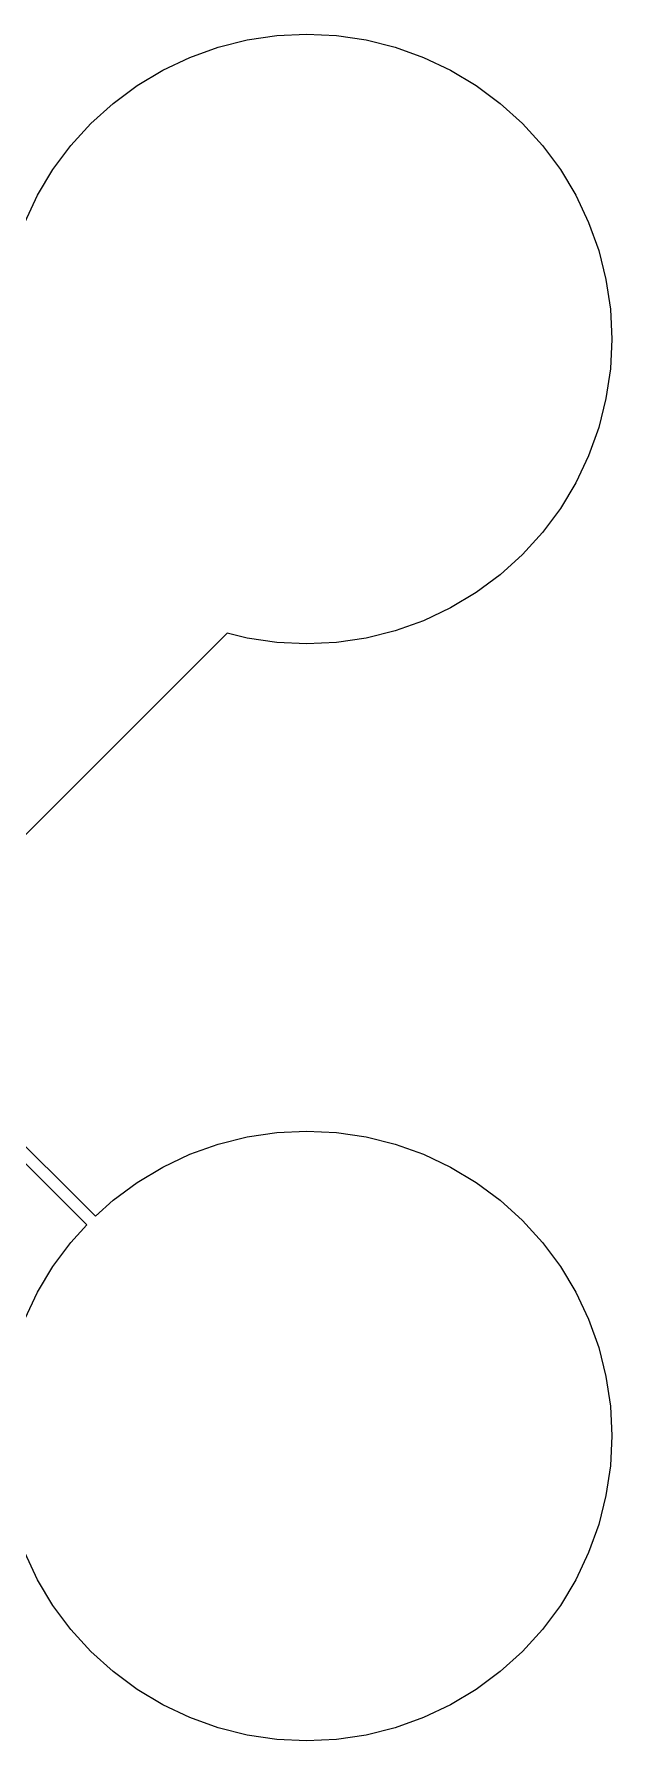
# Model space of a CAD drawing. Extents: x -16 to 132, y -40 to 113.
# Drawn here: x 11.52 to 16.36, y 2.05 to 16.36 of the extents above; entities that cross this region are included whole.
import ezdxf

# ---------------------------------------------------------------- set-up
doc = ezdxf.new("R2010")
doc.units = 0

msp = doc.modelspace()

# ---------------------------------------------------------------- linework, layer by layer
for p, q in [((13.3035, 16.3096), (13.5516, 16.3464)), ((13.5516, 16.3464), (13.8022, 16.3587)), ((13.8022, 16.3587), (14.0528, 16.3464)), ((14.0528, 16.3464), (14.301, 16.3096)), ((12.8239, 16.1641), (13.0601, 16.2486)), ((13.0601, 16.2486), (13.3035, 16.3096)), ((14.301, 16.3096), (14.5443, 16.2486)), ((14.5443, 16.2486), (14.7805, 16.1641)), ((12.3819, 15.9279), (12.5971, 16.0569)), ((12.5971, 16.0569), (12.8239, 16.1641)), ((14.7805, 16.1641), (15.0074, 16.0569)), ((15.0074, 16.0569), (15.2225, 15.9279)), ((12.1804, 15.7784), (12.3819, 15.9279)), ((15.2225, 15.9279), (15.424, 15.7784)), ((11.9945, 15.6099), (12.1804, 15.7784)), ((15.424, 15.7784), (15.6099, 15.6099)), ((11.826, 15.424), (11.9945, 15.6099)), ((15.6099, 15.6099), (15.7784, 15.424)), ((11.6766, 15.2225), (11.826, 15.424)), ((15.7784, 15.424), (15.9279, 15.2225)), ((11.5476, 15.0073), (11.6766, 15.2225)), ((15.9279, 15.2225), (16.0569, 15.0074)), ((11.4403, 14.7805), (11.5476, 15.0073)), ((16.0569, 15.0074), (16.1641, 14.7805)), ((16.1641, 14.7805), (16.2486, 14.5443)), ((16.2486, 14.5443), (16.3096, 14.301)), ((16.3096, 14.301), (16.3464, 14.0528)), ((16.3464, 14.0528), (16.3587, 13.8022)), ((16.3587, 13.8022), (16.3464, 13.5516)), ((16.3464, 13.5516), (16.3096, 13.3035)), ((16.3096, 13.3035), (16.2486, 13.0601)), ((16.2486, 13.0601), (16.1641, 12.8239)), ((16.1641, 12.8239), (16.0569, 12.5971)), ((16.0569, 12.5971), (15.9279, 12.3819)), ((15.9279, 12.3819), (15.7784, 12.1804)), ((15.7784, 12.1804), (15.6099, 11.9945)), ((15.6099, 11.9945), (15.424, 11.826)), ((15.424, 11.826), (15.2225, 11.6766)), ((15.2225, 11.6766), (15.0073, 11.5476)), ((15.0073, 11.5476), (14.7805, 11.4403)), ((13.137, 11.3365), (10.1398, 8.33929)), ((13.3035, 11.2948), (13.137, 11.3365)), ((14.5443, 11.3558), (14.301, 11.2949)), ((14.7805, 11.4403), (14.5443, 11.3558)), ((13.5516, 11.258), (13.3035, 11.2948)), ((13.8022, 11.2457), (13.5516, 11.258)), ((14.0528, 11.258), (13.8022, 11.2457)), ((14.301, 11.2949), (14.0528, 11.258)), ((10.1398, 8.33929), (12.0324, 6.44666)), ((11.9601, 6.37436), (10.0675, 8.267)), ((13.5516, 7.14874), (13.8022, 7.16104)), ((13.8022, 7.16104), (14.0528, 7.14876)), ((12.8239, 6.96645), (13.0601, 7.05096)), ((13.0601, 7.05096), (13.3035, 7.11192)), ((13.3035, 7.11192), (13.5516, 7.14874)), ((14.0528, 7.14876), (14.301, 7.11191)), ((14.301, 7.11191), (14.5443, 7.05096)), ((14.5443, 7.05096), (14.7805, 6.96645)), ((12.5971, 6.85918), (12.8239, 6.96645)), ((14.7805, 6.96645), (15.0073, 6.85918)), ((12.1804, 6.58076), (12.3819, 6.73019)), ((12.3819, 6.73019), (12.5971, 6.85918)), ((15.0073, 6.85918), (15.2225, 6.73019)), ((15.2225, 6.73019), (15.424, 6.58076)), ((12.0324, 6.44666), (12.1804, 6.58076)), ((15.424, 6.58076), (15.6099, 6.41228)), ((11.826, 6.22639), (11.9601, 6.37436)), ((15.6099, 6.41228), (15.7784, 6.22638)), ((11.6766, 6.02487), (11.826, 6.22639)), ((15.7784, 6.22638), (15.9279, 6.02486)), ((11.5476, 5.80968), (11.6766, 6.02487)), ((15.9279, 6.02486), (16.0569, 5.80968)), ((11.4403, 5.5829), (11.5476, 5.80968)), ((16.0569, 5.80968), (16.1641, 5.58289)), ((16.1641, 5.58289), (16.2486, 5.34666)), ((16.2486, 5.34666), (16.3096, 5.10329)), ((16.3096, 5.10329), (16.3464, 4.85515)), ((16.3464, 4.85515), (16.3587, 4.60455)), ((16.3587, 4.60455), (16.3464, 4.35397)), ((16.3464, 4.35397), (16.3096, 4.1058)), ((16.3096, 4.1058), (16.2486, 3.86244)), ((16.2486, 3.86244), (16.1641, 3.62622)), ((11.5476, 3.39943), (11.4403, 3.62624)), ((16.1641, 3.62622), (16.0569, 3.39941)), ((11.6766, 3.18425), (11.5476, 3.39943)), ((16.0569, 3.39941), (15.9279, 3.18425)), ((11.826, 2.98274), (11.6766, 3.18425)), ((15.9279, 3.18425), (15.7784, 2.98273)), ((11.9945, 2.79683), (11.826, 2.98274)), ((15.7784, 2.98273), (15.6099, 2.79683)), ((12.1804, 2.62834), (11.9945, 2.79683)), ((15.6099, 2.79683), (15.424, 2.62834)), ((12.3819, 2.47891), (12.1804, 2.62834)), ((15.424, 2.62834), (15.2225, 2.47891)), ((12.5971, 2.34991), (12.3819, 2.47891)), ((15.2225, 2.47891), (15.0074, 2.34991)), ((12.8239, 2.24268), (12.5971, 2.34991)), ((15.0074, 2.34991), (14.7805, 2.24268)), ((13.0601, 2.15814), (12.8239, 2.24268)), ((13.3035, 2.09718), (13.0601, 2.15814)), ((14.5443, 2.15814), (14.301, 2.09718)), ((14.7805, 2.24268), (14.5443, 2.15814)), ((13.5516, 2.06038), (13.3035, 2.09718)), ((13.8022, 2.04807), (13.5516, 2.06038)), ((14.0528, 2.06038), (13.8022, 2.04807)), ((14.301, 2.09718), (14.0528, 2.06038))]:
    msp.add_line(p, q)

doc.saveas('drawing.dxf')
